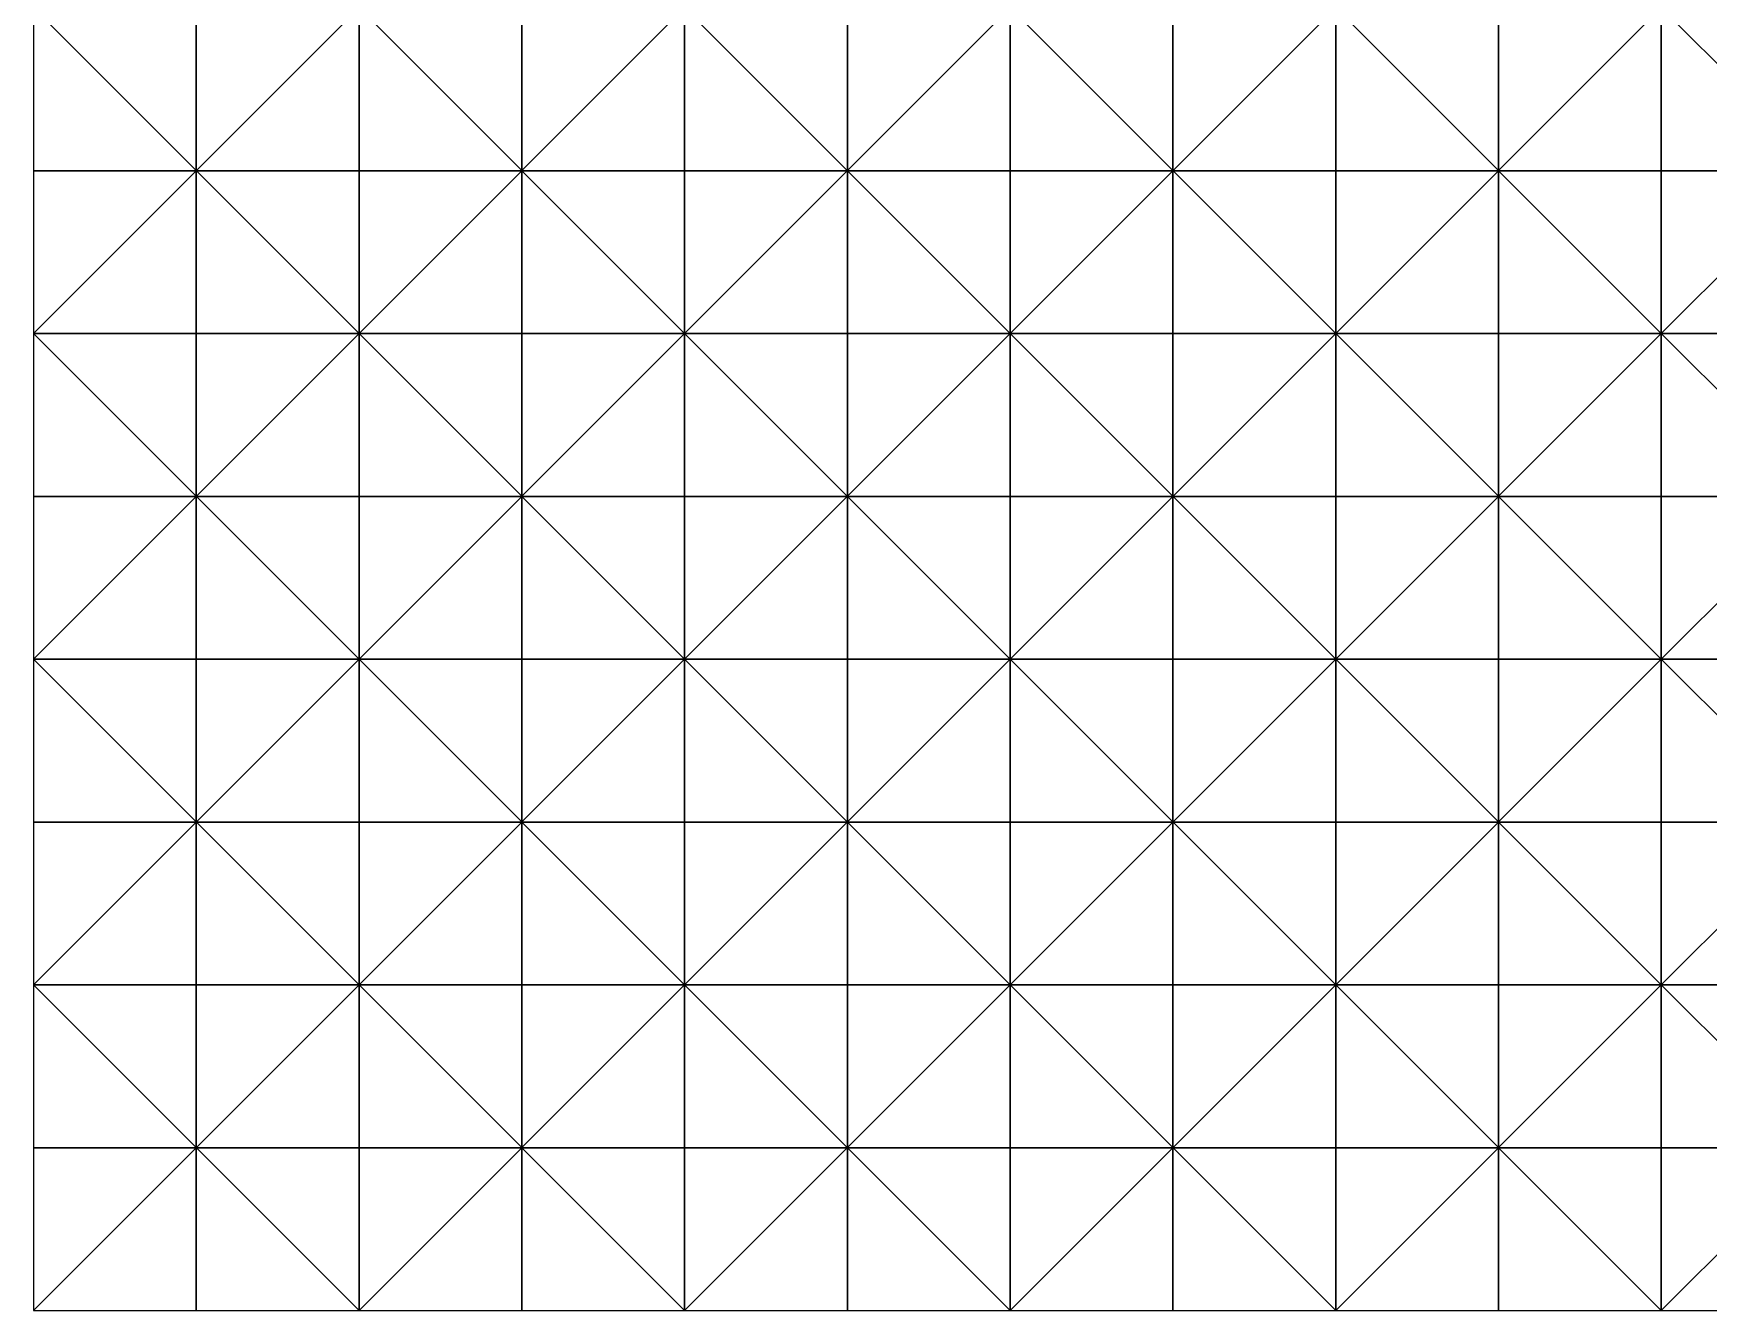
# Model space of a CAD drawing. Header units: millimetres. Extents: x 0 to 945, y 0 to 322.
# Drawn here: x 734.5 to 786, y 1.7 to 40.9 of the extents above; entities that cross this region are included whole.
import ezdxf

# ---------------------------------------------------------------- set-up
doc = ezdxf.new("R2010")
doc.units = ezdxf.units.MM

msp = doc.modelspace()

# ---------------------------------------------------------------- linework, layer by layer
for p, q in [((734.545, 41.656), (734.545, 36.656)), ((734.545, 41.656), (744.545, 31.656)), ((744.545, 41.656), (734.545, 31.656)), ((734.545, 41.656), (734.545, 36.656)), ((734.545, 41.656), (744.545, 31.656)), ((744.545, 41.656), (734.545, 31.656)), ((739.545, 41.656), (739.545, 36.656)), ((739.545, 36.656), (739.545, 41.656)), ((739.545, 41.656), (739.545, 36.656)), ((739.545, 36.656), (739.545, 41.656)), ((744.545, 41.656), (744.545, 36.656)), ((744.545, 41.656), (754.545, 31.656)), ((754.545, 41.656), (744.545, 31.656)), ((744.545, 41.656), (744.545, 36.656)), ((744.545, 41.656), (754.545, 31.656)), ((754.545, 41.656), (744.545, 31.656)), ((744.545, 36.656), (744.545, 41.656)), ((744.545, 36.656), (744.545, 41.656)), ((749.545, 41.656), (749.545, 36.656)), ((749.545, 36.656), (749.545, 41.656)), ((749.545, 41.656), (749.545, 36.656)), ((749.545, 36.656), (749.545, 41.656)), ((754.545, 41.656), (754.545, 36.656)), ((754.545, 41.656), (764.545, 31.656)), ((764.545, 41.656), (754.545, 31.656)), ((754.545, 41.656), (754.545, 36.656)), ((754.545, 41.656), (764.545, 31.656)), ((764.545, 41.656), (754.545, 31.656)), ((754.545, 36.656), (754.545, 41.656)), ((754.545, 36.656), (754.545, 41.656)), ((759.545, 41.656), (759.545, 36.656)), ((759.545, 36.656), (759.545, 41.656)), ((759.545, 41.656), (759.545, 36.656)), ((759.545, 36.656), (759.545, 41.656)), ((764.545, 41.656), (764.545, 36.656)), ((764.545, 41.656), (774.545, 31.656)), ((774.545, 41.656), (764.545, 31.656)), ((764.545, 41.656), (764.545, 36.656)), ((764.545, 41.656), (774.545, 31.656)), ((774.545, 41.656), (764.545, 31.656)), ((764.545, 36.656), (764.545, 41.656)), ((764.545, 36.656), (764.545, 41.656)), ((769.545, 41.656), (769.545, 36.656)), ((769.545, 36.656), (769.545, 41.656)), ((769.545, 41.656), (769.545, 36.656)), ((769.545, 36.656), (769.545, 41.656)), ((774.545, 41.656), (774.545, 36.656)), ((774.545, 41.656), (784.545, 31.656)), ((784.545, 41.656), (774.545, 31.656)), ((774.545, 41.656), (774.545, 36.656)), ((774.545, 41.656), (784.545, 31.656)), ((784.545, 41.656), (774.545, 31.656)), ((774.545, 36.656), (774.545, 41.656)), ((774.545, 36.656), (774.545, 41.656)), ((779.545, 41.656), (779.545, 36.656)), ((779.545, 36.656), (779.545, 41.656)), ((779.545, 41.656), (779.545, 36.656)), ((779.545, 36.656), (779.545, 41.656)), ((784.545, 41.656), (784.545, 36.656)), ((784.545, 41.656), (794.545, 31.656)), ((794.545, 41.656), (784.545, 31.656)), ((784.545, 41.656), (784.545, 36.656)), ((784.545, 41.656), (794.545, 31.656)), ((794.545, 41.656), (784.545, 31.656)), ((784.545, 36.656), (784.545, 41.656)), ((784.545, 36.656), (784.545, 41.656)), ((739.545, 36.656), (734.545, 36.656)), ((734.545, 36.656), (734.545, 31.656)), ((734.545, 36.656), (739.545, 36.656)), ((739.545, 36.656), (734.545, 36.656)), ((734.545, 36.656), (734.545, 31.656)), ((734.545, 36.656), (739.545, 36.656)), ((744.545, 36.656), (739.545, 36.656)), ((739.545, 36.656), (739.545, 31.656)), ((739.545, 36.656), (744.545, 36.656)), ((739.545, 31.656), (739.545, 36.656)), ((744.545, 36.656), (739.545, 36.656)), ((739.545, 36.656), (739.545, 31.656)), ((739.545, 36.656), (744.545, 36.656)), ((739.545, 31.656), (739.545, 36.656)), ((749.545, 36.656), (744.545, 36.656)), ((744.545, 36.656), (744.545, 31.656)), ((744.545, 36.656), (749.545, 36.656)), ((749.545, 36.656), (744.545, 36.656)), ((744.545, 36.656), (744.545, 31.656)), ((744.545, 36.656), (749.545, 36.656)), ((744.545, 31.656), (744.545, 36.656)), ((744.545, 31.656), (744.545, 36.656)), ((754.545, 36.656), (749.545, 36.656)), ((749.545, 36.656), (749.545, 31.656)), ((749.545, 36.656), (754.545, 36.656)), ((749.545, 31.656), (749.545, 36.656)), ((754.545, 36.656), (749.545, 36.656)), ((749.545, 36.656), (749.545, 31.656)), ((749.545, 36.656), (754.545, 36.656)), ((749.545, 31.656), (749.545, 36.656)), ((759.545, 36.656), (754.545, 36.656)), ((754.545, 36.656), (754.545, 31.656)), ((754.545, 36.656), (759.545, 36.656)), ((759.545, 36.656), (754.545, 36.656)), ((754.545, 36.656), (754.545, 31.656)), ((754.545, 36.656), (759.545, 36.656)), ((754.545, 31.656), (754.545, 36.656)), ((754.545, 31.656), (754.545, 36.656)), ((764.545, 36.656), (759.545, 36.656)), ((759.545, 36.656), (759.545, 31.656)), ((759.545, 36.656), (764.545, 36.656)), ((759.545, 31.656), (759.545, 36.656)), ((764.545, 36.656), (759.545, 36.656)), ((759.545, 36.656), (759.545, 31.656)), ((759.545, 36.656), (764.545, 36.656)), ((759.545, 31.656), (759.545, 36.656)), ((769.545, 36.656), (764.545, 36.656)), ((764.545, 36.656), (764.545, 31.656)), ((764.545, 36.656), (769.545, 36.656)), ((769.545, 36.656), (764.545, 36.656)), ((764.545, 36.656), (764.545, 31.656)), ((764.545, 36.656), (769.545, 36.656)), ((764.545, 31.656), (764.545, 36.656)), ((764.545, 31.656), (764.545, 36.656)), ((774.545, 36.656), (769.545, 36.656)), ((769.545, 36.656), (769.545, 31.656)), ((769.545, 36.656), (774.545, 36.656)), ((769.545, 31.656), (769.545, 36.656)), ((774.545, 36.656), (769.545, 36.656)), ((769.545, 36.656), (769.545, 31.656)), ((769.545, 36.656), (774.545, 36.656)), ((769.545, 31.656), (769.545, 36.656)), ((779.545, 36.656), (774.545, 36.656)), ((774.545, 36.656), (774.545, 31.656)), ((774.545, 36.656), (779.545, 36.656)), ((779.545, 36.656), (774.545, 36.656)), ((774.545, 36.656), (774.545, 31.656)), ((774.545, 36.656), (779.545, 36.656)), ((774.545, 31.656), (774.545, 36.656)), ((774.545, 31.656), (774.545, 36.656)), ((784.545, 36.656), (779.545, 36.656)), ((779.545, 36.656), (779.545, 31.656)), ((779.545, 36.656), (784.545, 36.656)), ((779.545, 31.656), (779.545, 36.656)), ((784.545, 36.656), (779.545, 36.656)), ((779.545, 36.656), (779.545, 31.656)), ((779.545, 36.656), (784.545, 36.656)), ((779.545, 31.656), (779.545, 36.656)), ((789.545, 36.656), (784.545, 36.656)), ((784.545, 36.656), (784.545, 31.656)), ((784.545, 36.656), (789.545, 36.656)), ((789.545, 36.656), (784.545, 36.656)), ((784.545, 36.656), (784.545, 31.656)), ((784.545, 36.656), (789.545, 36.656)), ((784.545, 31.656), (784.545, 36.656)), ((784.545, 31.656), (784.545, 36.656)), ((739.545, 31.656), (734.545, 31.656)), ((734.545, 31.656), (734.545, 26.656)), ((734.545, 31.656), (744.545, 21.656)), ((744.545, 31.656), (734.545, 21.656)), ((734.545, 31.656), (739.545, 31.656)), ((739.545, 31.656), (734.545, 31.656)), ((734.545, 31.656), (734.545, 26.656)), ((734.545, 31.656), (744.545, 21.656)), ((744.545, 31.656), (734.545, 21.656)), ((734.545, 31.656), (739.545, 31.656)), ((744.545, 31.656), (739.545, 31.656)), ((739.545, 31.656), (739.545, 26.656)), ((739.545, 26.656), (739.545, 31.656)), ((739.545, 31.656), (744.545, 31.656)), ((744.545, 31.656), (739.545, 31.656)), ((739.545, 31.656), (739.545, 26.656)), ((739.545, 26.656), (739.545, 31.656)), ((739.545, 31.656), (744.545, 31.656)), ((749.545, 31.656), (744.545, 31.656)), ((744.545, 31.656), (744.545, 26.656)), ((744.545, 31.656), (754.545, 21.656)), ((754.545, 31.656), (744.545, 21.656)), ((744.545, 31.656), (749.545, 31.656)), ((749.545, 31.656), (744.545, 31.656)), ((744.545, 31.656), (744.545, 26.656)), ((744.545, 31.656), (754.545, 21.656)), ((754.545, 31.656), (744.545, 21.656)), ((744.545, 31.656), (749.545, 31.656)), ((744.545, 26.656), (744.545, 31.656)), ((744.545, 26.656), (744.545, 31.656)), ((754.545, 31.656), (749.545, 31.656)), ((749.545, 31.656), (749.545, 26.656)), ((749.545, 26.656), (749.545, 31.656)), ((749.545, 31.656), (754.545, 31.656)), ((754.545, 31.656), (749.545, 31.656)), ((749.545, 31.656), (749.545, 26.656)), ((749.545, 26.656), (749.545, 31.656)), ((749.545, 31.656), (754.545, 31.656)), ((759.545, 31.656), (754.545, 31.656)), ((754.545, 31.656), (754.545, 26.656)), ((754.545, 31.656), (764.545, 21.656)), ((764.545, 31.656), (754.545, 21.656)), ((754.545, 31.656), (759.545, 31.656)), ((759.545, 31.656), (754.545, 31.656)), ((754.545, 31.656), (754.545, 26.656)), ((754.545, 31.656), (764.545, 21.656)), ((764.545, 31.656), (754.545, 21.656)), ((754.545, 31.656), (759.545, 31.656)), ((754.545, 26.656), (754.545, 31.656)), ((754.545, 26.656), (754.545, 31.656)), ((764.545, 31.656), (759.545, 31.656)), ((759.545, 31.656), (759.545, 26.656)), ((759.545, 26.656), (759.545, 31.656)), ((759.545, 31.656), (764.545, 31.656)), ((764.545, 31.656), (759.545, 31.656)), ((759.545, 31.656), (759.545, 26.656)), ((759.545, 26.656), (759.545, 31.656)), ((759.545, 31.656), (764.545, 31.656)), ((769.545, 31.656), (764.545, 31.656)), ((764.545, 31.656), (764.545, 26.656)), ((764.545, 31.656), (774.545, 21.656)), ((774.545, 31.656), (764.545, 21.656)), ((764.545, 31.656), (769.545, 31.656)), ((769.545, 31.656), (764.545, 31.656)), ((764.545, 31.656), (764.545, 26.656)), ((764.545, 31.656), (774.545, 21.656)), ((774.545, 31.656), (764.545, 21.656)), ((764.545, 31.656), (769.545, 31.656)), ((764.545, 26.656), (764.545, 31.656)), ((764.545, 26.656), (764.545, 31.656)), ((774.545, 31.656), (769.545, 31.656)), ((769.545, 31.656), (769.545, 26.656)), ((769.545, 26.656), (769.545, 31.656)), ((769.545, 31.656), (774.545, 31.656)), ((774.545, 31.656), (769.545, 31.656)), ((769.545, 31.656), (769.545, 26.656)), ((769.545, 26.656), (769.545, 31.656)), ((769.545, 31.656), (774.545, 31.656)), ((779.545, 31.656), (774.545, 31.656)), ((774.545, 31.656), (774.545, 26.656)), ((774.545, 31.656), (784.545, 21.656)), ((784.545, 31.656), (774.545, 21.656)), ((774.545, 31.656), (779.545, 31.656)), ((779.545, 31.656), (774.545, 31.656)), ((774.545, 31.656), (774.545, 26.656)), ((774.545, 31.656), (784.545, 21.656)), ((784.545, 31.656), (774.545, 21.656)), ((774.545, 31.656), (779.545, 31.656)), ((774.545, 26.656), (774.545, 31.656)), ((774.545, 26.656), (774.545, 31.656)), ((784.545, 31.656), (779.545, 31.656)), ((779.545, 31.656), (779.545, 26.656)), ((779.545, 26.656), (779.545, 31.656)), ((779.545, 31.656), (784.545, 31.656)), ((784.545, 31.656), (779.545, 31.656)), ((779.545, 31.656), (779.545, 26.656)), ((779.545, 26.656), (779.545, 31.656)), ((779.545, 31.656), (784.545, 31.656)), ((789.545, 31.656), (784.545, 31.656)), ((784.545, 31.656), (784.545, 26.656)), ((784.545, 31.656), (794.545, 21.656)), ((794.545, 31.656), (784.545, 21.656)), ((784.545, 31.656), (789.545, 31.656)), ((789.545, 31.656), (784.545, 31.656)), ((784.545, 31.656), (784.545, 26.656)), ((784.545, 31.656), (794.545, 21.656)), ((794.545, 31.656), (784.545, 21.656)), ((784.545, 31.656), (789.545, 31.656)), ((784.545, 26.656), (784.545, 31.656)), ((784.545, 26.656), (784.545, 31.656)), ((739.545, 26.656), (734.545, 26.656)), ((734.545, 26.656), (734.545, 21.656)), ((734.545, 26.656), (739.545, 26.656)), ((739.545, 26.656), (734.545, 26.656)), ((734.545, 26.656), (734.545, 21.656)), ((734.545, 26.656), (739.545, 26.656)), ((744.545, 26.656), (739.545, 26.656)), ((739.545, 26.656), (739.545, 21.656)), ((739.545, 26.656), (744.545, 26.656)), ((739.545, 21.656), (739.545, 26.656)), ((744.545, 26.656), (739.545, 26.656)), ((739.545, 26.656), (739.545, 21.656)), ((739.545, 26.656), (744.545, 26.656)), ((739.545, 21.656), (739.545, 26.656)), ((749.545, 26.656), (744.545, 26.656)), ((744.545, 26.656), (744.545, 21.656)), ((744.545, 26.656), (749.545, 26.656)), ((749.545, 26.656), (744.545, 26.656)), ((744.545, 26.656), (744.545, 21.656)), ((744.545, 26.656), (749.545, 26.656)), ((744.545, 21.656), (744.545, 26.656)), ((744.545, 21.656), (744.545, 26.656)), ((754.545, 26.656), (749.545, 26.656)), ((749.545, 26.656), (749.545, 21.656)), ((749.545, 26.656), (754.545, 26.656)), ((749.545, 21.656), (749.545, 26.656)), ((754.545, 26.656), (749.545, 26.656)), ((749.545, 26.656), (749.545, 21.656)), ((749.545, 26.656), (754.545, 26.656)), ((749.545, 21.656), (749.545, 26.656)), ((759.545, 26.656), (754.545, 26.656)), ((754.545, 26.656), (754.545, 21.656)), ((754.545, 26.656), (759.545, 26.656)), ((759.545, 26.656), (754.545, 26.656)), ((754.545, 26.656), (754.545, 21.656)), ((754.545, 26.656), (759.545, 26.656)), ((754.545, 21.656), (754.545, 26.656)), ((754.545, 21.656), (754.545, 26.656)), ((764.545, 26.656), (759.545, 26.656)), ((759.545, 26.656), (759.545, 21.656)), ((759.545, 26.656), (764.545, 26.656)), ((759.545, 21.656), (759.545, 26.656)), ((764.545, 26.656), (759.545, 26.656)), ((759.545, 26.656), (759.545, 21.656)), ((759.545, 26.656), (764.545, 26.656)), ((759.545, 21.656), (759.545, 26.656)), ((769.545, 26.656), (764.545, 26.656)), ((764.545, 26.656), (764.545, 21.656)), ((764.545, 26.656), (769.545, 26.656)), ((769.545, 26.656), (764.545, 26.656)), ((764.545, 26.656), (764.545, 21.656)), ((764.545, 26.656), (769.545, 26.656)), ((764.545, 21.656), (764.545, 26.656)), ((764.545, 21.656), (764.545, 26.656)), ((774.545, 26.656), (769.545, 26.656)), ((769.545, 26.656), (769.545, 21.656)), ((769.545, 26.656), (774.545, 26.656)), ((769.545, 21.656), (769.545, 26.656)), ((774.545, 26.656), (769.545, 26.656)), ((769.545, 26.656), (769.545, 21.656)), ((769.545, 26.656), (774.545, 26.656)), ((769.545, 21.656), (769.545, 26.656)), ((779.545, 26.656), (774.545, 26.656)), ((774.545, 26.656), (774.545, 21.656)), ((774.545, 26.656), (779.545, 26.656)), ((779.545, 26.656), (774.545, 26.656)), ((774.545, 26.656), (774.545, 21.656)), ((774.545, 26.656), (779.545, 26.656)), ((774.545, 21.656), (774.545, 26.656)), ((774.545, 21.656), (774.545, 26.656)), ((784.545, 26.656), (779.545, 26.656)), ((779.545, 26.656), (779.545, 21.656)), ((779.545, 26.656), (784.545, 26.656)), ((779.545, 21.656), (779.545, 26.656)), ((784.545, 26.656), (779.545, 26.656)), ((779.545, 26.656), (779.545, 21.656)), ((779.545, 26.656), (784.545, 26.656)), ((779.545, 21.656), (779.545, 26.656)), ((789.545, 26.656), (784.545, 26.656)), ((784.545, 26.656), (784.545, 21.656)), ((784.545, 26.656), (789.545, 26.656)), ((789.545, 26.656), (784.545, 26.656)), ((784.545, 26.656), (784.545, 21.656)), ((784.545, 26.656), (789.545, 26.656)), ((784.545, 21.656), (784.545, 26.656)), ((784.545, 21.656), (784.545, 26.656)), ((739.545, 21.656), (734.545, 21.656)), ((734.545, 21.656), (734.545, 16.656)), ((734.545, 21.656), (744.545, 11.656)), ((744.545, 21.656), (734.545, 11.656)), ((734.545, 21.656), (739.545, 21.656)), ((739.545, 21.656), (734.545, 21.656)), ((734.545, 21.656), (734.545, 16.656)), ((734.545, 21.656), (744.545, 11.656)), ((744.545, 21.656), (734.545, 11.656)), ((734.545, 21.656), (739.545, 21.656)), ((744.545, 21.656), (739.545, 21.656)), ((739.545, 21.656), (739.545, 16.656)), ((739.545, 16.656), (739.545, 21.656)), ((739.545, 21.656), (744.545, 21.656)), ((744.545, 21.656), (739.545, 21.656)), ((739.545, 21.656), (739.545, 16.656)), ((739.545, 16.656), (739.545, 21.656)), ((739.545, 21.656), (744.545, 21.656)), ((749.545, 21.656), (744.545, 21.656)), ((744.545, 21.656), (744.545, 16.656)), ((744.545, 21.656), (754.545, 11.656)), ((754.545, 21.656), (744.545, 11.656)), ((744.545, 21.656), (749.545, 21.656)), ((749.545, 21.656), (744.545, 21.656)), ((744.545, 21.656), (744.545, 16.656)), ((744.545, 21.656), (754.545, 11.656)), ((754.545, 21.656), (744.545, 11.656)), ((744.545, 21.656), (749.545, 21.656)), ((744.545, 16.656), (744.545, 21.656)), ((744.545, 16.656), (744.545, 21.656)), ((754.545, 21.656), (749.545, 21.656)), ((749.545, 21.656), (749.545, 16.656)), ((749.545, 16.656), (749.545, 21.656)), ((749.545, 21.656), (754.545, 21.656)), ((754.545, 21.656), (749.545, 21.656)), ((749.545, 21.656), (749.545, 16.656)), ((749.545, 16.656), (749.545, 21.656)), ((749.545, 21.656), (754.545, 21.656)), ((759.545, 21.656), (754.545, 21.656)), ((754.545, 21.656), (754.545, 16.656)), ((754.545, 21.656), (764.545, 11.656)), ((764.545, 21.656), (754.545, 11.656)), ((754.545, 21.656), (759.545, 21.656)), ((759.545, 21.656), (754.545, 21.656)), ((754.545, 21.656), (754.545, 16.656)), ((754.545, 21.656), (764.545, 11.656)), ((764.545, 21.656), (754.545, 11.656)), ((754.545, 21.656), (759.545, 21.656)), ((754.545, 16.656), (754.545, 21.656)), ((754.545, 16.656), (754.545, 21.656)), ((764.545, 21.656), (759.545, 21.656)), ((759.545, 21.656), (759.545, 16.656)), ((759.545, 16.656), (759.545, 21.656)), ((759.545, 21.656), (764.545, 21.656)), ((764.545, 21.656), (759.545, 21.656)), ((759.545, 21.656), (759.545, 16.656)), ((759.545, 16.656), (759.545, 21.656)), ((759.545, 21.656), (764.545, 21.656)), ((769.545, 21.656), (764.545, 21.656)), ((764.545, 21.656), (764.545, 16.656)), ((764.545, 21.656), (774.545, 11.656)), ((774.545, 21.656), (764.545, 11.656)), ((764.545, 21.656), (769.545, 21.656)), ((769.545, 21.656), (764.545, 21.656)), ((764.545, 21.656), (764.545, 16.656)), ((764.545, 21.656), (774.545, 11.656)), ((774.545, 21.656), (764.545, 11.656)), ((764.545, 21.656), (769.545, 21.656)), ((764.545, 16.656), (764.545, 21.656)), ((764.545, 16.656), (764.545, 21.656)), ((774.545, 21.656), (769.545, 21.656)), ((769.545, 21.656), (769.545, 16.656)), ((769.545, 16.656), (769.545, 21.656)), ((769.545, 21.656), (774.545, 21.656)), ((774.545, 21.656), (769.545, 21.656)), ((769.545, 21.656), (769.545, 16.656)), ((769.545, 16.656), (769.545, 21.656)), ((769.545, 21.656), (774.545, 21.656)), ((779.545, 21.656), (774.545, 21.656)), ((774.545, 21.656), (774.545, 16.656)), ((774.545, 21.656), (784.545, 11.656)), ((784.545, 21.656), (774.545, 11.656)), ((774.545, 21.656), (779.545, 21.656)), ((779.545, 21.656), (774.545, 21.656)), ((774.545, 21.656), (774.545, 16.656)), ((774.545, 21.656), (784.545, 11.656)), ((784.545, 21.656), (774.545, 11.656)), ((774.545, 21.656), (779.545, 21.656)), ((774.545, 16.656), (774.545, 21.656)), ((774.545, 16.656), (774.545, 21.656)), ((784.545, 21.656), (779.545, 21.656)), ((779.545, 21.656), (779.545, 16.656)), ((779.545, 16.656), (779.545, 21.656)), ((779.545, 21.656), (784.545, 21.656)), ((784.545, 21.656), (779.545, 21.656)), ((779.545, 21.656), (779.545, 16.656)), ((779.545, 16.656), (779.545, 21.656)), ((779.545, 21.656), (784.545, 21.656)), ((789.545, 21.656), (784.545, 21.656)), ((784.545, 21.656), (784.545, 16.656)), ((784.545, 21.656), (794.545, 11.656)), ((794.545, 21.656), (784.545, 11.656)), ((784.545, 21.656), (789.545, 21.656)), ((789.545, 21.656), (784.545, 21.656)), ((784.545, 21.656), (784.545, 16.656)), ((784.545, 21.656), (794.545, 11.656)), ((794.545, 21.656), (784.545, 11.656)), ((784.545, 21.656), (789.545, 21.656)), ((784.545, 16.656), (784.545, 21.656)), ((784.545, 16.656), (784.545, 21.656)), ((739.545, 16.656), (734.545, 16.656)), ((734.545, 16.656), (734.545, 11.656)), ((734.545, 16.656), (739.545, 16.656)), ((739.545, 16.656), (734.545, 16.656)), ((734.545, 16.656), (734.545, 11.656)), ((734.545, 16.656), (739.545, 16.656)), ((744.545, 16.656), (739.545, 16.656)), ((739.545, 16.656), (739.545, 11.656)), ((739.545, 16.656), (744.545, 16.656)), ((739.545, 11.656), (739.545, 16.656)), ((744.545, 16.656), (739.545, 16.656)), ((739.545, 16.656), (739.545, 11.656)), ((739.545, 16.656), (744.545, 16.656)), ((739.545, 11.656), (739.545, 16.656)), ((749.545, 16.656), (744.545, 16.656)), ((744.545, 16.656), (744.545, 11.656)), ((744.545, 16.656), (749.545, 16.656)), ((749.545, 16.656), (744.545, 16.656)), ((744.545, 16.656), (744.545, 11.656)), ((744.545, 16.656), (749.545, 16.656)), ((744.545, 11.656), (744.545, 16.656)), ((744.545, 11.656), (744.545, 16.656)), ((754.545, 16.656), (749.545, 16.656)), ((749.545, 16.656), (749.545, 11.656)), ((749.545, 16.656), (754.545, 16.656)), ((749.545, 11.656), (749.545, 16.656)), ((754.545, 16.656), (749.545, 16.656)), ((749.545, 16.656), (749.545, 11.656)), ((749.545, 16.656), (754.545, 16.656)), ((749.545, 11.656), (749.545, 16.656)), ((759.545, 16.656), (754.545, 16.656)), ((754.545, 16.656), (754.545, 11.656)), ((754.545, 16.656), (759.545, 16.656)), ((759.545, 16.656), (754.545, 16.656)), ((754.545, 16.656), (754.545, 11.656)), ((754.545, 16.656), (759.545, 16.656)), ((754.545, 11.656), (754.545, 16.656)), ((754.545, 11.656), (754.545, 16.656)), ((764.545, 16.656), (759.545, 16.656)), ((759.545, 16.656), (759.545, 11.656)), ((759.545, 16.656), (764.545, 16.656)), ((759.545, 11.656), (759.545, 16.656)), ((764.545, 16.656), (759.545, 16.656)), ((759.545, 16.656), (759.545, 11.656)), ((759.545, 16.656), (764.545, 16.656)), ((759.545, 11.656), (759.545, 16.656)), ((769.545, 16.656), (764.545, 16.656)), ((764.545, 16.656), (764.545, 11.656)), ((764.545, 16.656), (769.545, 16.656)), ((769.545, 16.656), (764.545, 16.656)), ((764.545, 16.656), (764.545, 11.656)), ((764.545, 16.656), (769.545, 16.656)), ((764.545, 11.656), (764.545, 16.656)), ((764.545, 11.656), (764.545, 16.656)), ((774.545, 16.656), (769.545, 16.656)), ((769.545, 16.656), (769.545, 11.656)), ((769.545, 16.656), (774.545, 16.656)), ((769.545, 11.656), (769.545, 16.656)), ((774.545, 16.656), (769.545, 16.656)), ((769.545, 16.656), (769.545, 11.656)), ((769.545, 16.656), (774.545, 16.656)), ((769.545, 11.656), (769.545, 16.656)), ((779.545, 16.656), (774.545, 16.656)), ((774.545, 16.656), (774.545, 11.656)), ((774.545, 16.656), (779.545, 16.656)), ((779.545, 16.656), (774.545, 16.656)), ((774.545, 16.656), (774.545, 11.656)), ((774.545, 16.656), (779.545, 16.656)), ((774.545, 11.656), (774.545, 16.656)), ((774.545, 11.656), (774.545, 16.656)), ((784.545, 16.656), (779.545, 16.656)), ((779.545, 16.656), (779.545, 11.656)), ((779.545, 16.656), (784.545, 16.656)), ((779.545, 11.656), (779.545, 16.656)), ((784.545, 16.656), (779.545, 16.656)), ((779.545, 16.656), (779.545, 11.656)), ((779.545, 16.656), (784.545, 16.656)), ((779.545, 11.656), (779.545, 16.656)), ((789.545, 16.656), (784.545, 16.656)), ((784.545, 16.656), (784.545, 11.656)), ((784.545, 16.656), (789.545, 16.656)), ((789.545, 16.656), (784.545, 16.656)), ((784.545, 16.656), (784.545, 11.656)), ((784.545, 16.656), (789.545, 16.656)), ((784.545, 11.656), (784.545, 16.656)), ((784.545, 11.656), (784.545, 16.656)), ((739.545, 11.656), (734.545, 11.656)), ((734.545, 11.656), (734.545, 6.656)), ((734.545, 11.656), (744.545, 1.656)), ((744.545, 11.656), (734.545, 1.656)), ((734.545, 11.656), (739.545, 11.656)), ((739.545, 11.656), (734.545, 11.656)), ((734.545, 11.656), (734.545, 6.656)), ((734.545, 11.656), (744.545, 1.656)), ((744.545, 11.656), (734.545, 1.656)), ((734.545, 11.656), (739.545, 11.656)), ((744.545, 11.656), (739.545, 11.656)), ((739.545, 11.656), (739.545, 6.656)), ((739.545, 6.656), (739.545, 11.656)), ((739.545, 11.656), (744.545, 11.656)), ((744.545, 11.656), (739.545, 11.656)), ((739.545, 11.656), (739.545, 6.656)), ((739.545, 6.656), (739.545, 11.656)), ((739.545, 11.656), (744.545, 11.656)), ((749.545, 11.656), (744.545, 11.656)), ((744.545, 11.656), (744.545, 6.656)), ((744.545, 11.656), (754.545, 1.656)), ((754.545, 11.656), (744.545, 1.656)), ((744.545, 11.656), (749.545, 11.656)), ((749.545, 11.656), (744.545, 11.656)), ((744.545, 11.656), (744.545, 6.656)), ((744.545, 11.656), (754.545, 1.656)), ((754.545, 11.656), (744.545, 1.656)), ((744.545, 11.656), (749.545, 11.656)), ((744.545, 6.656), (744.545, 11.656)), ((744.545, 6.656), (744.545, 11.656)), ((754.545, 11.656), (749.545, 11.656)), ((749.545, 11.656), (749.545, 6.656)), ((749.545, 6.656), (749.545, 11.656)), ((749.545, 11.656), (754.545, 11.656)), ((754.545, 11.656), (749.545, 11.656)), ((749.545, 11.656), (749.545, 6.656)), ((749.545, 6.656), (749.545, 11.656)), ((749.545, 11.656), (754.545, 11.656)), ((759.545, 11.656), (754.545, 11.656)), ((754.545, 11.656), (754.545, 6.656)), ((754.545, 11.656), (764.545, 1.656)), ((764.545, 11.656), (754.545, 1.656)), ((754.545, 11.656), (759.545, 11.656)), ((759.545, 11.656), (754.545, 11.656)), ((754.545, 11.656), (754.545, 6.656)), ((754.545, 11.656), (764.545, 1.656)), ((764.545, 11.656), (754.545, 1.656)), ((754.545, 11.656), (759.545, 11.656)), ((754.545, 6.656), (754.545, 11.656)), ((754.545, 6.656), (754.545, 11.656)), ((764.545, 11.656), (759.545, 11.656)), ((759.545, 11.656), (759.545, 6.656)), ((759.545, 6.656), (759.545, 11.656)), ((759.545, 11.656), (764.545, 11.656)), ((764.545, 11.656), (759.545, 11.656)), ((759.545, 11.656), (759.545, 6.656)), ((759.545, 6.656), (759.545, 11.656)), ((759.545, 11.656), (764.545, 11.656)), ((769.545, 11.656), (764.545, 11.656)), ((764.545, 11.656), (764.545, 6.656)), ((764.545, 11.656), (774.545, 1.656)), ((774.545, 11.656), (764.545, 1.656)), ((764.545, 11.656), (769.545, 11.656)), ((769.545, 11.656), (764.545, 11.656)), ((764.545, 11.656), (764.545, 6.656)), ((764.545, 11.656), (774.545, 1.656)), ((774.545, 11.656), (764.545, 1.656)), ((764.545, 11.656), (769.545, 11.656)), ((764.545, 6.656), (764.545, 11.656)), ((764.545, 6.656), (764.545, 11.656)), ((774.545, 11.656), (769.545, 11.656)), ((769.545, 11.656), (769.545, 6.656)), ((769.545, 6.656), (769.545, 11.656)), ((769.545, 11.656), (774.545, 11.656)), ((774.545, 11.656), (769.545, 11.656)), ((769.545, 11.656), (769.545, 6.656)), ((769.545, 6.656), (769.545, 11.656)), ((769.545, 11.656), (774.545, 11.656)), ((779.545, 11.656), (774.545, 11.656)), ((774.545, 11.656), (774.545, 6.656)), ((774.545, 11.656), (784.545, 1.656)), ((784.545, 11.656), (774.545, 1.656)), ((774.545, 11.656), (779.545, 11.656)), ((779.545, 11.656), (774.545, 11.656)), ((774.545, 11.656), (774.545, 6.656)), ((774.545, 11.656), (784.545, 1.656)), ((784.545, 11.656), (774.545, 1.656)), ((774.545, 11.656), (779.545, 11.656)), ((774.545, 6.656), (774.545, 11.656)), ((774.545, 6.656), (774.545, 11.656)), ((784.545, 11.656), (779.545, 11.656)), ((779.545, 11.656), (779.545, 6.656)), ((779.545, 6.656), (779.545, 11.656)), ((779.545, 11.656), (784.545, 11.656)), ((784.545, 11.656), (779.545, 11.656)), ((779.545, 11.656), (779.545, 6.656)), ((779.545, 6.656), (779.545, 11.656)), ((779.545, 11.656), (784.545, 11.656)), ((789.545, 11.656), (784.545, 11.656)), ((784.545, 11.656), (784.545, 6.656)), ((784.545, 11.656), (794.545, 1.656)), ((794.545, 11.656), (784.545, 1.656)), ((784.545, 11.656), (789.545, 11.656)), ((789.545, 11.656), (784.545, 11.656)), ((784.545, 11.656), (784.545, 6.656)), ((784.545, 11.656), (794.545, 1.656)), ((794.545, 11.656), (784.545, 1.656)), ((784.545, 11.656), (789.545, 11.656)), ((784.545, 6.656), (784.545, 11.656)), ((784.545, 6.656), (784.545, 11.656)), ((739.545, 6.656), (734.545, 6.656)), ((734.545, 6.656), (734.545, 1.656)), ((734.545, 6.656), (739.545, 6.656)), ((739.545, 6.656), (734.545, 6.656)), ((734.545, 6.656), (734.545, 1.656)), ((734.545, 6.656), (739.545, 6.656)), ((744.545, 6.656), (739.545, 6.656)), ((739.545, 6.656), (739.545, 1.656)), ((739.545, 6.656), (744.545, 6.656)), ((739.545, 1.656), (739.545, 6.656)), ((744.545, 6.656), (739.545, 6.656)), ((739.545, 6.656), (739.545, 1.656)), ((739.545, 6.656), (744.545, 6.656)), ((739.545, 1.656), (739.545, 6.656)), ((749.545, 6.656), (744.545, 6.656)), ((744.545, 6.656), (744.545, 1.656)), ((744.545, 6.656), (749.545, 6.656)), ((749.545, 6.656), (744.545, 6.656)), ((744.545, 6.656), (744.545, 1.656)), ((744.545, 6.656), (749.545, 6.656)), ((744.545, 1.656), (744.545, 6.656)), ((744.545, 1.656), (744.545, 6.656)), ((754.545, 6.656), (749.545, 6.656)), ((749.545, 6.656), (749.545, 1.656)), ((749.545, 6.656), (754.545, 6.656)), ((749.545, 1.656), (749.545, 6.656)), ((754.545, 6.656), (749.545, 6.656)), ((749.545, 6.656), (749.545, 1.656)), ((749.545, 6.656), (754.545, 6.656)), ((749.545, 1.656), (749.545, 6.656)), ((759.545, 6.656), (754.545, 6.656)), ((754.545, 6.656), (754.545, 1.656)), ((754.545, 6.656), (759.545, 6.656)), ((759.545, 6.656), (754.545, 6.656)), ((754.545, 6.656), (754.545, 1.656)), ((754.545, 6.656), (759.545, 6.656)), ((754.545, 1.656), (754.545, 6.656)), ((754.545, 1.656), (754.545, 6.656)), ((764.545, 6.656), (759.545, 6.656)), ((759.545, 6.656), (759.545, 1.656)), ((759.545, 6.656), (764.545, 6.656)), ((759.545, 1.656), (759.545, 6.656)), ((764.545, 6.656), (759.545, 6.656)), ((759.545, 6.656), (759.545, 1.656)), ((759.545, 6.656), (764.545, 6.656)), ((759.545, 1.656), (759.545, 6.656)), ((769.545, 6.656), (764.545, 6.656)), ((764.545, 6.656), (764.545, 1.656)), ((764.545, 6.656), (769.545, 6.656)), ((769.545, 6.656), (764.545, 6.656)), ((764.545, 6.656), (764.545, 1.656)), ((764.545, 6.656), (769.545, 6.656)), ((764.545, 1.656), (764.545, 6.656)), ((764.545, 1.656), (764.545, 6.656)), ((774.545, 6.656), (769.545, 6.656)), ((769.545, 6.656), (769.545, 1.656)), ((769.545, 6.656), (774.545, 6.656)), ((769.545, 1.656), (769.545, 6.656)), ((774.545, 6.656), (769.545, 6.656)), ((769.545, 6.656), (769.545, 1.656)), ((769.545, 6.656), (774.545, 6.656)), ((769.545, 1.656), (769.545, 6.656)), ((779.545, 6.656), (774.545, 6.656)), ((774.545, 6.656), (774.545, 1.656)), ((774.545, 6.656), (779.545, 6.656)), ((779.545, 6.656), (774.545, 6.656)), ((774.545, 6.656), (774.545, 1.656)), ((774.545, 6.656), (779.545, 6.656)), ((774.545, 1.656), (774.545, 6.656)), ((774.545, 1.656), (774.545, 6.656)), ((784.545, 6.656), (779.545, 6.656)), ((779.545, 6.656), (779.545, 1.656)), ((779.545, 6.656), (784.545, 6.656)), ((779.545, 1.656), (779.545, 6.656)), ((784.545, 6.656), (779.545, 6.656)), ((779.545, 6.656), (779.545, 1.656)), ((779.545, 6.656), (784.545, 6.656)), ((779.545, 1.656), (779.545, 6.656)), ((789.545, 6.656), (784.545, 6.656)), ((784.545, 6.656), (784.545, 1.656)), ((784.545, 6.656), (789.545, 6.656)), ((789.545, 6.656), (784.545, 6.656)), ((784.545, 6.656), (784.545, 1.656)), ((784.545, 6.656), (789.545, 6.656)), ((784.545, 1.656), (784.545, 6.656)), ((784.545, 1.656), (784.545, 6.656)), ((734.545, 1.656), (739.545, 1.656)), ((734.545, 1.656), (739.545, 1.656)), ((739.545, 1.656), (744.545, 1.656)), ((739.545, 1.656), (744.545, 1.656)), ((744.545, 1.656), (749.545, 1.656)), ((744.545, 1.656), (749.545, 1.656)), ((749.545, 1.656), (754.545, 1.656)), ((749.545, 1.656), (754.545, 1.656)), ((754.545, 1.656), (759.545, 1.656)), ((754.545, 1.656), (759.545, 1.656)), ((759.545, 1.656), (764.545, 1.656)), ((759.545, 1.656), (764.545, 1.656)), ((764.545, 1.656), (769.545, 1.656)), ((764.545, 1.656), (769.545, 1.656)), ((769.545, 1.656), (774.545, 1.656)), ((769.545, 1.656), (774.545, 1.656)), ((774.545, 1.656), (779.545, 1.656)), ((774.545, 1.656), (779.545, 1.656)), ((779.545, 1.656), (784.545, 1.656)), ((779.545, 1.656), (784.545, 1.656)), ((784.545, 1.656), (789.545, 1.656)), ((784.545, 1.656), (789.545, 1.656))]:
    msp.add_line(p, q)

doc.saveas('drawing.dxf')
